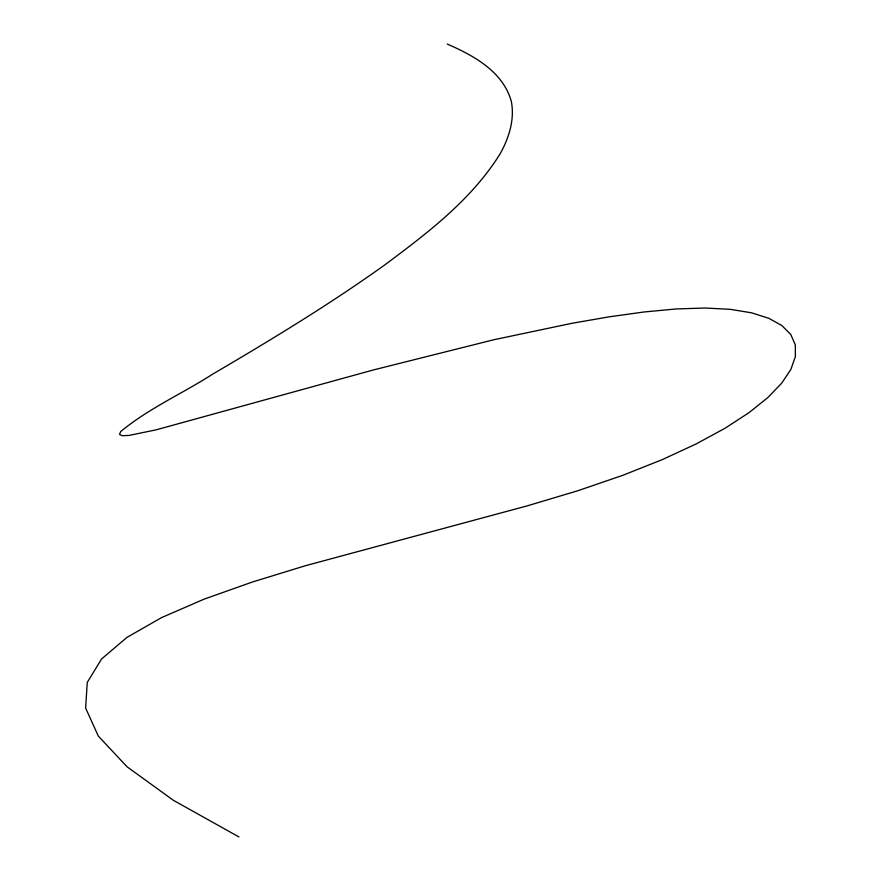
<?xml version="1.0" encoding="UTF-8"?>
<svg xmlns="http://www.w3.org/2000/svg" width="881" height="881" viewBox="0 0 881 881"><rect width="100%" height="100%" fill="white"/><g stroke="black" fill="none" stroke-linecap="round" stroke-linejoin="round"><path stroke-width="1.32" d="M447.229 44.05C473.714 55.547 503.095 71.614 511.354 101.524C514.79 119.739 508.987 137.777 500.243 153.635C471.654 199.657 427.582 233.002 384.755 264.928C329.428 304.518 271.194 339.791 212.563 374.216C182.246 393.686 148.449 408.509 120.62 431.635L119.552 434.432L122.294 435.71L129.144 435.401L156.223 429.818L373.302 369.976L493.679 339.78L572.154 323.25L609.212 316.83L644.11 311.973L676.278 308.956L705.185 308.02L730.349 309.341L751.614 312.832L768.838 318.316L781.943 325.607L790.797 334.538L795.323 344.934L795.378 356.607L790.885 369.403L781.722 383.125L767.78 397.617L748.96 412.693L725.151 428.177L696.243 443.903L662.138 459.684L622.713 475.344L577.87 490.728L527.796 505.705L305.355 565.745L252.473 581.989L204.007 599.19L161.586 617.592L126.886 637.448L101.557 658.988L87.252 682.445L85.622 708.071L98.32 736.098L127.018 766.756L173.348 800.289L238.982 836.95"/></g></svg>
